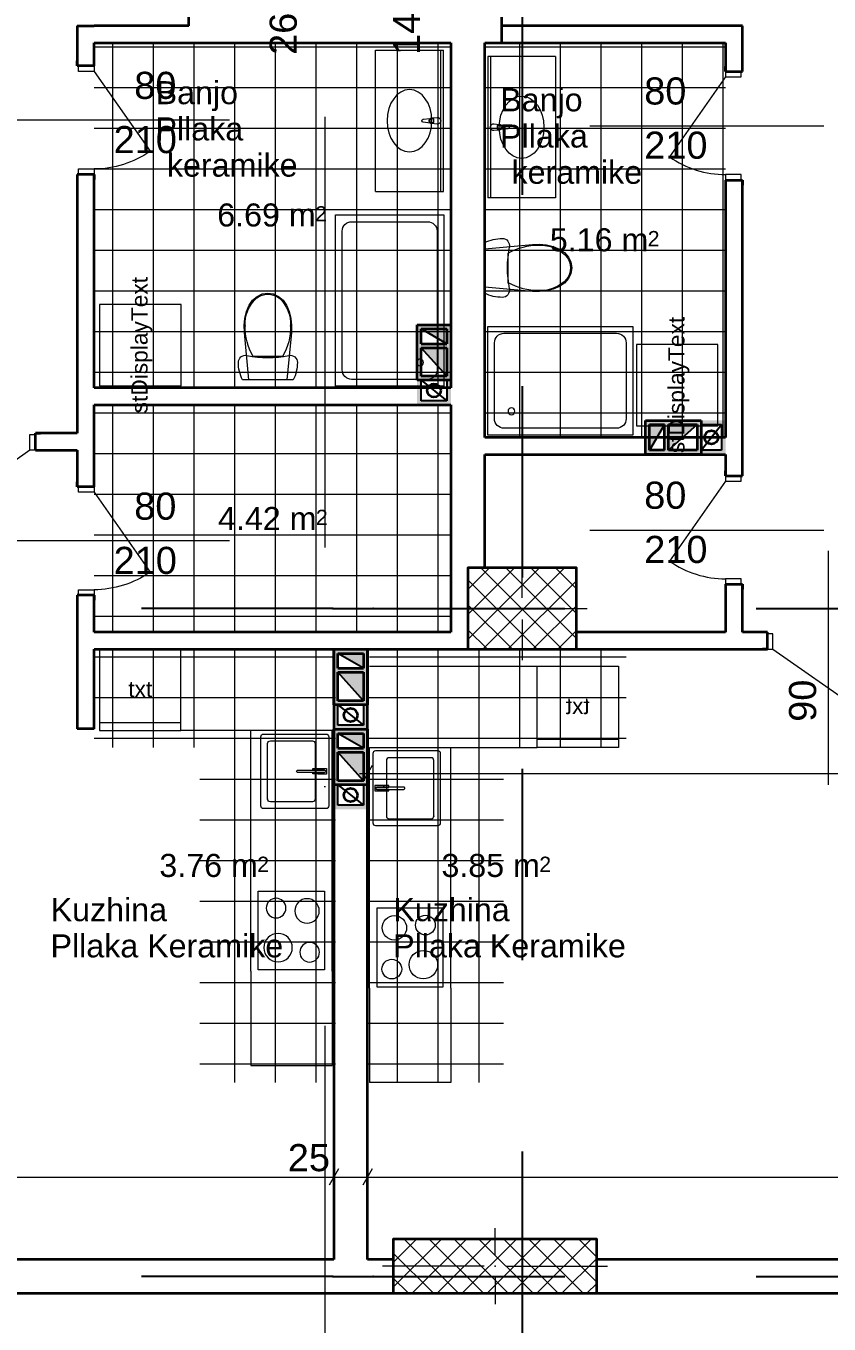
# Model space of a CAD drawing. Header units: feet. Extents: x 765 to 25620, y 224160 to 230516.
# Drawn here: x 3190 to 3782, y 225439 to 226396 of the extents above; entities that cross this region are included whole.
import ezdxf
from ezdxf.enums import TextEntityAlignment as Align

# ---------------------------------------------------------------- set-up
doc = ezdxf.new("R2010")
doc.units = ezdxf.units.FT
doc.header["$MEASUREMENT"] = 0
doc.linetypes.add('Dot & Dashed', pattern=[670.277762, 317.5, -176.388889, 0, -176.388874])
doc.linetypes.add('Small Dashed', pattern=[282.222222, 141.111111, -141.111111])
for name, color, linetype, lineweight, true_color in [('0_Pen_No__1#1_Pen_No__8', 7, 'Continuous', 35, 0xa80f02), ('0_Pen_No__8', 7, 'Continuous', 35, 0xa80f02), ('2D Drafting - General_Pen_No__8', 7, 'Continuous', 35, 0xa80f02), ('A-COLS_Pen_No__97#1_Pen_No__81', 7, 'Continuous', 20, 0x6a6a6a), ('Annotation - Text_Pen_No__8', 7, 'Continuous', 35, 0xa80f02), ('ARCHICAD Doors_Pen_No__23', 7, 'Continuous', 20, 0xff6600), ('ARCHICAD Doors_Pen_No__3', 7, 'Continuous', 18, 0xff6600), ('Interior - Furniture _Pen_No__81', 7, 'Continuous', 20, 0x6a6a6a), ('Marker - Section_Pen_No__85', 7, 'Continuous', 20, 0x80c2ff), ('Structural - Shear_Pen_No__58', 7, 'Continuous', 25, 0xdf0000)]:
    doc.layers.add(name, color=color, linetype=linetype, lineweight=lineweight, true_color=true_color)
for name, color, linetype, lineweight in [('0_Pen_No__101', 252, 'Continuous', 13), ('ARCHICAD Door Markers_Pen_No__1', 7, 'Continuous', 13), ('ARCHICAD Door Markers_Pen_No__7', 7, 'Continuous', 35), ('ARCHICAD Doors_Pen_No__27', 7, 'Continuous', 35), ('Structural - Bearing_Pen_No__20', 1, 'Continuous', 0), ('Structural - Bearing_Pen_No__21', 7, 'Continuous', 35), ('Structural - Bearing_Pen_No__27', 7, 'Continuous', 35)]:
    doc.layers.add(name, color=color, linetype=linetype, lineweight=lineweight)
for name, color, linetype in [('ARCHICAD Door Markers', 7, 'Continuous'), ('ARCHICAD Doors', 7, 'Continuous'), ('Dimensioning - General', 7, 'Continuous'), ('Structural - Bearing', 7, 'Continuous')]:
    doc.layers.add(name, color=color, linetype=linetype)
doc.styles.add('GENERATED_STYLE_1', font='arial.ttf')
pattern_1 = [(45, (1303.923, 207240.939), (-9.192388, 9.192388), []), (135, (1303.923, 207240.939), (9.192388, 9.192388), [])]

# ---------------------------------------------------------------- blocks, each defined once
blk = doc.blocks.new('Door 22_2')
at = {"layer": 'ARCHICAD Doors_Pen_No__23', "color": 30, "linetype": 'Continuous', "lineweight": 20, "true_color": 0xff6600}
for p, q in [((-410, 0), (-450, 0)), ((-450, 0), (-450, -115)), ((-410, -115), (-410, 0)), ((450, 0), (410, 0)), ((410, 0), (410, -115)), ((450, -115), (450, 0)), ((-450, -115), (-410, -115)), ((410, -115), (450, -115))]:
    blk.add_line(p, q, dxfattribs=at)
at = {"layer": 'ARCHICAD Doors_Pen_No__27', "color": 7, "linetype": 'Continuous', "lineweight": 35}
for p, q in [((-450, 0), (-487, 0)), ((-450, 0), (-487, 0)), ((-450, 0), (-450, -115)), ((-450, 0), (-450, -115)), ((450, 0), (450, -115)), ((450, 0), (450, -115)), ((450, 0), (487, 0)), ((450, 0), (487, 0)), ((-450, -125), (-487, -125)), ((-450, -125), (-487, -125)), ((-450, -115), (-450, -125)), ((-450, -115), (-450, -125)), ((450, -115), (450, -125)), ((450, -115), (450, -125)), ((450, -125), (487, -125)), ((450, -125), (487, -125))]:
    blk.add_line(p, q, dxfattribs=at)
at = {"layer": 'ARCHICAD Doors_Pen_No__3', "color": 30, "linetype": 'Continuous', "lineweight": 18, "true_color": 0xff6600}
blk.add_line((410, 0), (-261.7, 470.3), dxfattribs=at)
blk.add_arc((410, 0), 820, 145, 180, dxfattribs=at)
blk = doc.blocks.new('D Marker 22_3')
at = {"layer": 'ARCHICAD Door Markers_Pen_No__1', "color": 7, "linetype": 'Continuous', "lineweight": 13}
blk.add_line((0, -1125), (0, 600), dxfattribs=at)
at = {"layer": 'ARCHICAD Door Markers_Pen_No__7', "color": 7, "lineweight": 35, "style": 'GENERATED_STYLE_1'}
for tag, p in [('AC_MarkerText_3', (-368.6, -204.4)), ('AC_MarkerText_2', (31.4, -356.2))]:
    blk.add_attdef(tag, text='', height=200, rotation=270, dxfattribs=at).set_placement(p, align=Align.BOTTOM_LEFT)
blk = doc.blocks.new('Door 22')
at = {"layer": 'ARCHICAD Doors_Pen_No__23', "color": 30, "linetype": 'Continuous', "lineweight": 20, "true_color": 0xff6600}
for p, q in [((-360, 0), (-400, 0)), ((-400, 0), (-400, -115)), ((-360, -115), (-360, 0)), ((400, 0), (360, 0)), ((360, 0), (360, -115)), ((400, -115), (400, 0)), ((-400, -115), (-360, -115)), ((360, -115), (400, -115))]:
    blk.add_line(p, q, dxfattribs=at)
at = {"layer": 'ARCHICAD Doors_Pen_No__27', "color": 7, "linetype": 'Continuous', "lineweight": 35}
for p, q in [((-400, 0), (-437, 0)), ((-400, 0), (-437, 0)), ((-400, 0), (-400, -115)), ((-400, 0), (-400, -115)), ((400, 0), (400, -115)), ((400, 0), (400, -115)), ((400, 0), (437, 0)), ((400, 0), (437, 0)), ((-400, -125), (-437, -125)), ((-400, -125), (-437, -125)), ((-400, -115), (-400, -125)), ((-400, -115), (-400, -125)), ((400, -115), (400, -125)), ((400, -115), (400, -125)), ((400, -125), (437, -125)), ((400, -125), (437, -125))]:
    blk.add_line(p, q, dxfattribs=at)
at = {"layer": 'ARCHICAD Doors_Pen_No__3', "color": 30, "linetype": 'Continuous', "lineweight": 18, "true_color": 0xff6600}
blk.add_line((360, 0), (-229.8, 413), dxfattribs=at)
blk.add_arc((360, 0), 720, 145, 180, dxfattribs=at)
blk = doc.blocks.new('D Marker 22_2')
at = {"layer": 'ARCHICAD Door Markers_Pen_No__1', "color": 7, "linetype": 'Continuous', "lineweight": 13}
blk.add_line((0, 1000), (0, -725), dxfattribs=at)
at = {"layer": 'ARCHICAD Door Markers_Pen_No__7', "color": 7, "lineweight": 35, "style": 'GENERATED_STYLE_1'}
for tag, p in [('AC_MarkerText_3', (-368.6, 665.3)), ('AC_MarkerText_2', (31.4, 665.3))]:
    blk.add_attdef(tag, text='', height=200, rotation=270, dxfattribs=at).set_placement(p, align=Align.BOTTOM_LEFT)

msp = doc.modelspace()

# ---------------------------------------------------------------- hatches: boundary and pattern name
at = {"layer": 'A-COLS_Pen_No__97#1_Pen_No__81', "linetype": 'Continuous', "lineweight": 20, "true_color": 0x6a6a6a}
h = msp.add_hatch(color=251, dxfattribs=at)
h.paths.add_polyline_path([(3478.24, 226175.98), (3478.24, 226134.98), (3503.24, 226134.98), (3503.24, 226175.98)])
h.paths.add_polyline_path([(3481.24, 226161.98), (3481.24, 226172.98), (3500.24, 226172.98), (3500.24, 226161.98)], flags=0)
h.paths.add_polyline_path([(3481.24, 226158.98), (3500.24, 226158.98), (3500.24, 226137.98), (3481.24, 226137.98)], flags=0)
for points in [[(3500.24, 226161.98), (3500.24, 226172.98), (3481.24, 226172.98)], [(3481.24, 226158.98), (3500.24, 226158.98), (3500.24, 226137.98)], [(3660.74, 226102.38), (3649.74, 226102.38), (3649.74, 226083.38)], [(3663.74, 226083.38), (3663.74, 226102.38), (3684.74, 226102.38)], [(3438.79, 225922.62), (3438.79, 225933.62), (3419.79, 225933.62)], [(3419.79, 225919.62), (3438.79, 225919.62), (3438.79, 225898.62)], [(3438.79, 225863.62), (3438.79, 225874.62), (3419.79, 225874.62)], [(3419.79, 225860.62), (3438.79, 225860.62), (3438.79, 225839.62)]]:
    msp.add_hatch(color=251, dxfattribs=at).paths.add_polyline_path(points)
h = msp.add_hatch(color=251, dxfattribs=at)
h.paths.add_polyline_path([(3478.24, 226137.98), (3503.24, 226137.98), (3503.24, 226116.98), (3478.24, 226116.98)])
h.paths.add_polyline_path([(3481.24, 226134.98), (3481.24, 226119.98), (3500.24, 226119.98), (3500.24, 226134.98)], flags=0)
h = msp.add_hatch(color=251, dxfattribs=at)
h.paths.add_polyline_path([(3646.74, 226080.38), (3687.74, 226080.38), (3687.74, 226105.38), (3646.74, 226105.38)])
h.paths.add_polyline_path([(3660.74, 226083.38), (3649.74, 226083.38), (3649.74, 226102.38), (3660.74, 226102.38)], flags=0)
h.paths.add_polyline_path([(3663.74, 226083.38), (3663.74, 226102.38), (3684.74, 226102.38), (3684.74, 226083.38)], flags=0)
h = msp.add_hatch(color=251, dxfattribs=at)
h.paths.add_polyline_path([(3684.74, 226080.38), (3684.74, 226105.38), (3705.74, 226105.38), (3705.74, 226080.38)])
h.paths.add_polyline_path([(3687.74, 226083.38), (3702.74, 226083.38), (3702.74, 226102.38), (3687.74, 226102.38)], flags=0)
h = msp.add_hatch(color=251, dxfattribs=at)
h.paths.add_polyline_path([(3416.79, 225936.62), (3416.79, 225895.62), (3441.79, 225895.62), (3441.79, 225936.62)])
h.paths.add_polyline_path([(3419.79, 225922.62), (3419.79, 225933.62), (3438.79, 225933.62), (3438.79, 225922.62)], flags=0)
h.paths.add_polyline_path([(3419.79, 225919.62), (3438.79, 225919.62), (3438.79, 225898.62), (3419.79, 225898.62)], flags=0)
h = msp.add_hatch(color=251, dxfattribs=at)
h.paths.add_polyline_path([(3416.79, 225898.62), (3441.79, 225898.62), (3441.79, 225877.62), (3416.79, 225877.62)])
h.paths.add_polyline_path([(3419.79, 225895.62), (3419.79, 225880.62), (3438.79, 225880.62), (3438.79, 225895.62)], flags=0)
h = msp.add_hatch(color=251, dxfattribs=at)
h.paths.add_polyline_path([(3416.79, 225877.62), (3416.79, 225836.62), (3441.79, 225836.62), (3441.79, 225877.62)])
h.paths.add_polyline_path([(3419.79, 225863.62), (3419.79, 225874.62), (3438.79, 225874.62), (3438.79, 225863.62)], flags=0)
h.paths.add_polyline_path([(3419.79, 225860.62), (3438.79, 225860.62), (3438.79, 225839.62), (3419.79, 225839.62)], flags=0)
h = msp.add_hatch(color=251, dxfattribs=at)
h.paths.add_polyline_path([(3416.79, 225839.62), (3441.79, 225839.62), (3441.79, 225818.62), (3416.79, 225818.62)])
h.paths.add_polyline_path([(3419.79, 225836.62), (3419.79, 225821.62), (3438.79, 225821.62), (3438.79, 225836.62)], flags=0)
at = {"layer": 'Structural - Bearing', "linetype": 'Continuous', "lineweight": 0, "true_color": 0x000000}
h = msp.add_hatch(dxfattribs=at)
h.set_pattern_fill('CONCRETE_BLOCK', color=18, scale=0.1, style=0, pattern_type=2)
h.set_pattern_definition(pattern_1)
h.paths.add_polyline_path([(3595.74, 225936.62), (3595.74, 225996.62), (3515.74, 225996.62), (3515.74, 225936.62)])
h = msp.add_hatch(dxfattribs=at)
h.set_pattern_fill('CONCRETE_BLOCK', color=18, scale=0.1, style=0, pattern_type=2)
h.set_pattern_definition(pattern_1)
h.paths.add_polyline_path([(3610.74, 225461.63), (3610.74, 225501.63), (3460.74, 225501.63), (3460.74, 225461.63)])

# ---------------------------------------------------------------- linework, layer by layer
at = {"color": 0}
for p, q in [((3481.24, 226172.98), (3481.24, 226161.98)), ((3500.24, 226161.98), (3481.24, 226172.98)), ((3481.24, 226161.98), (3500.24, 226161.98)), ((3481.24, 226158.98), (3481.24, 226137.98)), ((3500.24, 226137.98), (3481.24, 226158.98)), ((3481.24, 226137.98), (3500.24, 226137.98)), ((3481.24, 226134.98), (3500.24, 226119.98)), ((3481.24, 226119.98), (3481.24, 226134.98)), ((3481.24, 226134.98), (3500.24, 226134.98)), ((3481.24, 226119.98), (3481.24, 226134.98)), ((3500.24, 226134.98), (3500.24, 226119.98)), ((3500.24, 226119.98), (3481.24, 226119.98)), ((3500.24, 226119.98), (3481.24, 226119.98)), ((3660.74, 226102.38), (3649.74, 226083.38)), ((3660.74, 226083.38), (3660.74, 226102.38)), ((3684.74, 226102.38), (3663.74, 226083.38)), ((3684.74, 226083.38), (3684.74, 226102.38)), ((3687.74, 226083.38), (3702.74, 226102.38)), ((3687.74, 226083.38), (3687.74, 226102.38)), ((3687.74, 226102.38), (3702.74, 226102.38)), ((3702.74, 226102.38), (3702.74, 226083.38)), ((3702.74, 226102.38), (3702.74, 226083.38)), ((3649.74, 226083.38), (3660.74, 226083.38)), ((3663.74, 226083.38), (3684.74, 226083.38)), ((3702.74, 226083.38), (3687.74, 226083.38)), ((3702.74, 226083.38), (3687.74, 226083.38)), ((3419.79, 225933.62), (3419.79, 225922.62)), ((3438.79, 225922.62), (3419.79, 225933.62)), ((3419.79, 225922.62), (3438.79, 225922.62)), ((3419.79, 225919.62), (3419.79, 225898.62)), ((3438.79, 225898.62), (3419.79, 225919.62)), ((3419.79, 225898.62), (3438.79, 225898.62)), ((3419.79, 225895.62), (3438.79, 225880.62)), ((3419.79, 225880.62), (3419.79, 225895.62)), ((3419.79, 225895.62), (3438.79, 225895.62)), ((3419.79, 225880.62), (3419.79, 225895.62)), ((3438.79, 225895.62), (3438.79, 225880.62)), ((3438.79, 225880.62), (3419.79, 225880.62)), ((3438.79, 225880.62), (3419.79, 225880.62)), ((3419.79, 225874.62), (3419.79, 225863.62)), ((3438.79, 225863.62), (3419.79, 225874.62)), ((3419.79, 225863.62), (3438.79, 225863.62)), ((3419.79, 225860.62), (3419.79, 225839.62)), ((3438.79, 225839.62), (3419.79, 225860.62)), ((3419.79, 225839.62), (3438.79, 225839.62)), ((3419.79, 225836.62), (3438.79, 225821.62)), ((3419.79, 225821.62), (3419.79, 225836.62)), ((3419.79, 225836.62), (3438.79, 225836.62)), ((3419.79, 225821.62), (3419.79, 225836.62)), ((3438.79, 225836.62), (3438.79, 225821.62)), ((3438.79, 225821.62), (3419.79, 225821.62)), ((3438.79, 225821.62), (3419.79, 225821.62))]:
    msp.add_line(p, q, dxfattribs=at)
at = {"layer": '0_Pen_No__1#1_Pen_No__8', "color": 14, "linetype": 'Continuous', "lineweight": 35, "true_color": 0xa80f02}
for p, q in [((3478.24, 226134.98), (3478.24, 226175.98)), ((3478.24, 226175.98), (3503.24, 226175.98)), ((3503.24, 226175.98), (3503.24, 226134.98)), ((3481.24, 226172.98), (3500.24, 226172.98)), ((3481.24, 226161.98), (3481.24, 226172.98)), ((3500.24, 226172.98), (3500.24, 226161.98)), ((3481.24, 226161.98), (3500.24, 226161.98)), ((3481.24, 226158.98), (3500.24, 226158.98)), ((3481.24, 226137.98), (3481.24, 226158.98)), ((3500.24, 226158.98), (3500.24, 226137.98)), ((3503.24, 226134.98), (3478.24, 226134.98)), ((3500.24, 226137.98), (3481.24, 226137.98)), ((3646.74, 226105.38), (3687.74, 226105.38)), ((3646.74, 226080.38), (3646.74, 226105.38)), ((3649.74, 226083.38), (3649.74, 226102.38)), ((3649.74, 226102.38), (3660.74, 226102.38)), ((3660.74, 226083.38), (3660.74, 226102.38)), ((3663.74, 226083.38), (3663.74, 226102.38)), ((3663.74, 226102.38), (3684.74, 226102.38)), ((3684.74, 226102.38), (3684.74, 226083.38)), ((3687.74, 226105.38), (3687.74, 226080.38)), ((3687.74, 226080.38), (3646.74, 226080.38)), ((3660.74, 226083.38), (3649.74, 226083.38)), ((3684.74, 226083.38), (3663.74, 226083.38)), ((3416.79, 225895.62), (3416.79, 225936.62)), ((3416.79, 225936.62), (3441.79, 225936.62)), ((3441.79, 225936.62), (3441.79, 225895.62)), ((3419.79, 225933.62), (3438.79, 225933.62)), ((3419.79, 225922.62), (3419.79, 225933.62)), ((3438.79, 225933.62), (3438.79, 225922.62)), ((3419.79, 225922.62), (3438.79, 225922.62)), ((3419.79, 225919.62), (3438.79, 225919.62)), ((3419.79, 225898.62), (3419.79, 225919.62)), ((3438.79, 225919.62), (3438.79, 225898.62)), ((3441.79, 225895.62), (3416.79, 225895.62)), ((3438.79, 225898.62), (3419.79, 225898.62)), ((3416.79, 225836.62), (3416.79, 225877.62)), ((3416.79, 225877.62), (3441.79, 225877.62)), ((3441.79, 225877.62), (3441.79, 225836.62)), ((3419.79, 225874.62), (3438.79, 225874.62)), ((3419.79, 225863.62), (3419.79, 225874.62)), ((3438.79, 225874.62), (3438.79, 225863.62)), ((3419.79, 225863.62), (3438.79, 225863.62)), ((3419.79, 225860.62), (3438.79, 225860.62)), ((3419.79, 225839.62), (3419.79, 225860.62)), ((3438.79, 225860.62), (3438.79, 225839.62)), ((3438.79, 225839.62), (3419.79, 225839.62)), ((3441.79, 225836.62), (3416.79, 225836.62))]:
    msp.add_line(p, q, dxfattribs=at)
at = {"layer": '0_Pen_No__101', "color": 252, "linetype": 'Continuous', "lineweight": 13}
for p, q in [((3253.92, 226129.48), (3253.92, 226383.82)), ((3283.92, 226129.48), (3283.92, 226383.82)), ((3313.92, 226129.48), (3313.92, 226383.82)), ((3343.92, 226129.48), (3343.92, 226383.82)), ((3373.92, 226129.48), (3373.92, 226383.82)), ((3403.92, 226129.48), (3403.92, 226383.82)), ((3433.92, 226129.48), (3433.92, 226383.82)), ((3463.92, 226129.48), (3463.92, 226383.82)), ((3493.92, 226129.48), (3493.92, 226383.82)), ((3553.92, 226092.88), (3553.92, 226383.82)), ((3583.92, 226092.88), (3583.92, 226383.82)), ((3613.92, 226092.88), (3613.92, 226383.82)), ((3643.92, 226092.88), (3643.92, 226383.82)), ((3673.92, 226092.88), (3673.92, 226383.82)), ((3703.92, 226092.88), (3703.92, 226383.82)), ((3240.09, 226380.94), (3503.24, 226380.94)), ((3528.24, 226380.94), (3705.74, 226380.94)), ((3240.09, 226350.94), (3503.24, 226350.94)), ((3528.24, 226350.94), (3705.74, 226350.94)), ((3240.09, 226320.94), (3503.24, 226320.94)), ((3528.24, 226320.94), (3705.74, 226320.94)), ((3240.09, 226290.94), (3503.24, 226290.94)), ((3528.24, 226290.94), (3705.74, 226290.94)), ((3240.09, 226260.94), (3503.24, 226260.94)), ((3528.24, 226260.94), (3705.74, 226260.94)), ((3240.09, 226230.94), (3503.24, 226230.94)), ((3528.24, 226230.94), (3705.74, 226230.94)), ((3240.09, 226200.94), (3503.24, 226200.94)), ((3528.24, 226200.94), (3705.74, 226200.94)), ((3240.09, 226170.94), (3503.24, 226170.94)), ((3528.24, 226170.94), (3705.74, 226170.94)), ((3240.09, 226140.94), (3503.24, 226140.94)), ((3528.24, 226140.94), (3705.74, 226140.94)), ((3253.92, 225949.12), (3253.92, 226116.98)), ((3283.92, 225949.12), (3283.92, 226116.98)), ((3313.92, 225949.12), (3313.92, 226116.98)), ((3343.92, 225949.12), (3343.92, 226116.98)), ((3373.92, 225949.12), (3373.92, 226116.98)), ((3403.92, 225949.12), (3403.92, 226116.98)), ((3433.92, 225949.12), (3433.92, 226116.98)), ((3463.92, 225949.12), (3463.92, 226116.98)), ((3493.92, 225949.12), (3493.92, 226116.98)), ((3240.09, 226110.94), (3503.24, 226110.94)), ((3528.24, 226110.94), (3705.74, 226110.94)), ((3240.09, 226080.94), (3503.24, 226080.94)), ((3240.09, 226050.94), (3503.24, 226050.94)), ((3240.09, 226020.94), (3503.24, 226020.94)), ((3240.09, 225990.94), (3503.24, 225990.94)), ((3240.09, 225960.94), (3503.24, 225960.94)), ((3253.92, 225864.13), (3253.92, 225936.62)), ((3283.92, 225864.13), (3283.92, 225936.62)), ((3313.92, 225864.13), (3313.92, 225936.62)), ((3343.92, 225617.15), (3343.92, 225936.62)), ((3373.92, 225617.15), (3373.92, 225936.62)), ((3403.92, 225617.15), (3403.92, 225936.62)), ((3463.92, 225617.15), (3463.92, 225936.62)), ((3493.92, 225617.15), (3493.92, 225936.62)), ((3523.92, 225617.15), (3523.92, 225936.62)), ((3553.92, 225864.13), (3553.92, 225936.62)), ((3583.92, 225864.13), (3583.92, 225936.62)), ((3613.92, 225864.13), (3613.92, 225936.62)), ((3240.09, 225930.94), (3416.79, 225930.94)), ((3443.12, 225930.94), (3632.36, 225930.94)), ((3240.09, 225900.94), (3418.12, 225900.94)), ((3441.79, 225900.94), (3632.36, 225900.94)), ((3240.09, 225870.94), (3418.12, 225870.94)), ((3441.79, 225870.94), (3632.36, 225870.94)), ((3317.98, 225840.94), (3418.12, 225840.94)), ((3441.79, 225840.94), (3541.93, 225840.94)), ((3317.98, 225810.94), (3418.12, 225810.94)), ((3441.79, 225810.94), (3541.93, 225810.94)), ((3317.98, 225780.94), (3418.12, 225780.94)), ((3441.79, 225780.94), (3541.93, 225780.94)), ((3317.98, 225750.94), (3418.12, 225750.94)), ((3441.79, 225750.94), (3541.93, 225750.94)), ((3317.98, 225720.94), (3418.12, 225720.94)), ((3441.79, 225720.94), (3541.93, 225720.94)), ((3317.98, 225690.94), (3418.12, 225690.94)), ((3441.79, 225690.94), (3541.93, 225690.94)), ((3317.98, 225660.94), (3418.12, 225660.94)), ((3441.79, 225660.94), (3541.93, 225660.94)), ((3317.98, 225630.94), (3418.12, 225630.94)), ((3441.79, 225630.94), (3541.93, 225630.94))]:
    msp.add_line(p, q, dxfattribs=at)
at = {"layer": '2D Drafting - General_Pen_No__8', "color": 14, "linetype": 'Continuous', "lineweight": 35, "true_color": 0xa80f02}
for centre in [(3490.74, 226127.48), (3695.24, 226092.88), (3429.29, 225888.12), (3429.29, 225829.12)]:
    msp.add_circle(centre, 5, dxfattribs=at)
at = {"layer": 'Dimensioning - General', "color": 7, "linetype": 'Continuous', "lineweight": 13}
for p, q in [((3445.26, 225850.88), (3438.33, 225838.88)), ((3441.79, 225835.88), (3441.79, 225853.88)), ((3435.92, 225844.88), (3441.79, 225844.88)), ((3441.79, 225844.88), (4190.86, 225844.88)), ((3420.26, 225553.4), (3413.33, 225541.4)), ((3420.26, 225553.4), (3413.33, 225541.4)), ((3416.79, 225538.4), (3416.79, 225556.4)), ((3416.79, 225538.4), (3416.79, 225556.4)), ((3445.26, 225553.4), (3438.33, 225541.4)), ((3445.26, 225553.4), (3438.33, 225541.4)), ((3441.79, 225538.4), (3441.79, 225556.4)), ((3441.79, 225538.4), (3441.79, 225556.4)), ((2489.71, 225547.4), (3416.79, 225547.4)), ((3416.79, 225547.4), (3441.79, 225547.4)), ((3441.79, 225547.4), (4190.86, 225547.4))]:
    msp.add_line(p, q, dxfattribs=at)
at = {"layer": 'Interior - Furniture _Pen_No__81', "color": 251, "linetype": 'Continuous', "lineweight": 20, "true_color": 0x6a6a6a}
for p, q in [((3447.68, 226274.27), (3447.68, 226378.58)), ((3447.68, 226378.58), (3497.68, 226378.58)), ((3495.68, 226274.27), (3495.68, 226378.58)), ((3497.68, 226274.27), (3497.68, 226378.58)), ((3530.33, 226373.84), (3530.33, 226269.53)), ((3580.33, 226373.84), (3530.33, 226373.84)), ((3532.33, 226373.84), (3532.33, 226269.53)), ((3580.33, 226373.84), (3580.33, 226269.53)), ((3482.74, 226327.54), (3488.03, 226328.2)), ((3488.98, 226328.53), (3493.18, 226328.93)), ((3490.69, 226327.79), (3489.2, 226327.79)), ((3490.69, 226325.07), (3490.69, 226327.79)), ((3488.03, 226324.65), (3482.74, 226325.32)), ((3493.18, 226323.93), (3488.98, 226324.33)), ((3489.2, 226325.07), (3490.69, 226325.07)), ((3534.83, 226324.18), (3539.02, 226323.78)), ((3539.02, 226319.58), (3534.83, 226319.18)), ((3538.81, 226323.04), (3537.32, 226323.04)), ((3537.32, 226323.04), (3537.32, 226320.32)), ((3537.32, 226320.32), (3538.81, 226320.32)), ((3539.98, 226323.46), (3545.27, 226322.79)), ((3545.27, 226320.57), (3539.98, 226319.91)), ((3447.68, 226274.27), (3497.68, 226274.27)), ((3580.33, 226269.53), (3530.33, 226269.53)), ((3418.03, 226130.69), (3418.03, 226257)), ((3418.03, 226257), (3498.03, 226257)), ((3430.03, 226252), (3486.03, 226252)), ((3498.03, 226257), (3498.03, 226130.69)), ((3423.03, 226142.69), (3423.03, 226245)), ((3493.03, 226245), (3493.03, 226142.69)), ((3528.24, 226236.58), (3529.75, 226237.29)), ((3528.24, 226199.23), (3528.24, 226236.58)), ((3528.24, 226232), (3563.28, 226235.24)), ((3528.24, 226203.8), (3528.24, 226232)), ((3529.75, 226237.29), (3531.29, 226237.91)), ((3531.29, 226237.91), (3532.87, 226238.44)), ((3532.87, 226238.44), (3534.48, 226238.87)), ((3534.48, 226238.87), (3536.11, 226239.21)), ((3536.11, 226239.21), (3537.76, 226239.46)), ((3537.76, 226239.46), (3539.42, 226239.6)), ((3539.42, 226239.6), (3541.09, 226239.65)), ((3541.09, 226239.65), (3542.24, 226239.52)), ((3542.24, 226239.52), (3543.34, 226239.15)), ((3543.34, 226239.15), (3544.32, 226238.53)), ((3544.32, 226238.53), (3545.15, 226237.72)), ((3545.15, 226237.72), (3545.78, 226236.75)), ((3546.23, 226233.35), (3545.55, 226229.52)), ((3545.78, 226236.75), (3546.18, 226235.66)), ((3546.18, 226235.66), (3546.34, 226234.51)), ((3546.34, 226234.51), (3546.23, 226233.35)), ((3563.28, 226235.24), (3568.45, 226235.39)), ((3568.45, 226235.39), (3573.58, 226234.84)), ((3573.58, 226234.84), (3578.55, 226233.6)), ((3578.55, 226233.6), (3583.25, 226231.7)), ((3583.25, 226231.7), (3586.97, 226229.14)), ((3544.78, 226221.79), (3544.68, 226217.9)), ((3545.07, 226225.67), (3544.78, 226221.79)), ((3545.55, 226229.52), (3545.07, 226225.67)), ((3545.54, 226217.9), (3545.54, 226228.8)), ((3586.97, 226229.14), (3589.82, 226225.84)), ((3589.82, 226225.84), (3591.62, 226222.01)), ((3591.62, 226222.01), (3592.24, 226217.9)), ((3544.68, 226217.9), (3544.78, 226214.02)), ((3544.78, 226214.02), (3545.07, 226210.14)), ((3545.54, 226207.01), (3545.54, 226217.9)), ((3591.62, 226213.8), (3589.82, 226209.97)), ((3591.37, 226217.9), (3591.37, 226217.9)), ((3592.24, 226217.9), (3591.62, 226213.8)), ((3563.28, 226200.57), (3528.24, 226203.8)), ((3545.07, 226210.14), (3545.55, 226206.28)), ((3545.55, 226206.28), (3546.23, 226202.45)), ((3546.23, 226202.45), (3546.34, 226201.3)), ((3578.55, 226202.2), (3573.58, 226200.96)), ((3583.25, 226204.1), (3578.55, 226202.2)), ((3586.97, 226206.66), (3583.25, 226204.1)), ((3589.82, 226209.97), (3586.97, 226206.66)), ((3588.69, 226209.79), (3588.69, 226209.79)), ((3354.45, 226190.36), (3357.01, 226194.08)), ((3357.01, 226194.08), (3360.31, 226196.93)), ((3360.31, 226196.93), (3364.15, 226198.72)), ((3364.15, 226198.72), (3368.25, 226199.35)), ((3368.25, 226199.35), (3372.35, 226198.72)), ((3368.25, 226198.48), (3368.25, 226198.48)), ((3372.35, 226198.72), (3376.19, 226196.93)), ((3376.19, 226196.93), (3379.49, 226194.08)), ((3376.36, 226195.8), (3376.36, 226195.8)), ((3379.49, 226194.08), (3382.05, 226190.36)), ((3529.75, 226198.51), (3528.24, 226199.23)), ((3531.29, 226197.89), (3529.75, 226198.51)), ((3532.87, 226197.37), (3531.29, 226197.89)), ((3534.48, 226196.93), (3532.87, 226197.37)), ((3536.11, 226196.59), (3534.48, 226196.93)), ((3537.76, 226196.35), (3536.11, 226196.59)), ((3539.42, 226196.2), (3537.76, 226196.35)), ((3541.09, 226196.15), (3539.42, 226196.2)), ((3542.24, 226196.28), (3541.09, 226196.15)), ((3543.34, 226196.66), (3542.24, 226196.28)), ((3544.32, 226197.27), (3543.34, 226196.66)), ((3545.15, 226198.08), (3544.32, 226197.27)), ((3545.78, 226199.06), (3545.15, 226198.08)), ((3546.18, 226200.14), (3545.78, 226199.06)), ((3546.34, 226201.3), (3546.18, 226200.14)), ((3568.45, 226200.41), (3563.28, 226200.57)), ((3573.58, 226200.96), (3568.45, 226200.41)), ((3304.22, 226190.91), (3244.22, 226190.91)), ((3244.22, 226190.91), (3244.22, 226130.91)), ((3304.22, 226130.91), (3304.22, 226190.91)), ((3351.31, 226180.69), (3352.55, 226185.66)), ((3352.55, 226185.66), (3354.45, 226190.36)), ((3382.05, 226190.36), (3383.95, 226185.66)), ((3383.95, 226185.66), (3385.19, 226180.69)), ((3350.76, 226175.55), (3351.31, 226180.69)), ((3350.92, 226170.38), (3350.76, 226175.55)), ((3385.19, 226180.69), (3385.74, 226175.55)), ((3385.74, 226175.55), (3385.58, 226170.38)), ((3530.33, 226094.65), (3530.33, 226174.65)), ((3530.33, 226174.65), (3637.41, 226174.65)), ((3637.41, 226174.65), (3637.41, 226094.65)), ((3354.15, 226135.35), (3350.92, 226170.38)), ((3385.58, 226170.38), (3382.35, 226135.35)), ((3542.33, 226169.65), (3625.41, 226169.65)), ((3535.33, 226106.65), (3535.33, 226162.65)), ((3632.41, 226162.65), (3632.41, 226106.65)), ((3700.1, 226161.52), (3640.1, 226161.52)), ((3640.1, 226161.52), (3640.1, 226101.52)), ((3700.1, 226101.52), (3700.1, 226161.52)), ((3346.5, 226148.19), (3346.63, 226149.35)), ((3346.55, 226146.53), (3346.5, 226148.19)), ((3346.7, 226144.87), (3346.55, 226146.53)), ((3346.63, 226149.35), (3347.01, 226150.44)), ((3346.94, 226143.22), (3346.7, 226144.87)), ((3347.01, 226150.44), (3347.62, 226151.43)), ((3347.62, 226151.43), (3348.43, 226152.26)), ((3348.43, 226152.26), (3349.4, 226152.89)), ((3349.4, 226152.89), (3350.49, 226153.29)), ((3350.49, 226153.29), (3351.64, 226153.45)), ((3351.64, 226153.45), (3352.8, 226153.34)), ((3352.8, 226153.34), (3356.63, 226152.66)), ((3356.63, 226152.66), (3360.49, 226152.18)), ((3368.25, 226152.65), (3357.36, 226152.65)), ((3360.49, 226152.18), (3364.36, 226151.89)), ((3364.36, 226151.89), (3368.25, 226151.79)), ((3379.14, 226152.65), (3368.25, 226152.65)), ((3368.25, 226151.79), (3372.14, 226151.89)), ((3372.14, 226151.89), (3376.01, 226152.18)), ((3376.01, 226152.18), (3379.87, 226152.66)), ((3379.87, 226152.66), (3383.7, 226153.34)), ((3383.7, 226153.34), (3384.86, 226153.45)), ((3384.86, 226153.45), (3386.01, 226153.29)), ((3386.01, 226153.29), (3387.1, 226152.89)), ((3387.1, 226152.89), (3388.07, 226152.26)), ((3388.07, 226152.26), (3388.88, 226151.43)), ((3388.88, 226151.43), (3389.49, 226150.44)), ((3389.49, 226150.44), (3389.87, 226149.35)), ((3389.8, 226144.87), (3389.56, 226143.22)), ((3389.95, 226146.53), (3389.8, 226144.87)), ((3389.87, 226149.35), (3390, 226148.19)), ((3390, 226148.19), (3389.95, 226146.53)), ((3347.28, 226141.59), (3346.94, 226143.22)), ((3347.71, 226139.98), (3347.28, 226141.59)), ((3348.24, 226138.4), (3347.71, 226139.98)), ((3348.86, 226136.85), (3348.24, 226138.4)), ((3349.57, 226135.35), (3348.86, 226136.85)), ((3386.93, 226135.35), (3349.57, 226135.35)), ((3382.35, 226135.35), (3354.15, 226135.35)), ((3387.64, 226136.85), (3386.93, 226135.35)), ((3388.26, 226138.4), (3387.64, 226136.85)), ((3388.79, 226139.98), (3388.26, 226138.4)), ((3389.22, 226141.59), (3388.79, 226139.98)), ((3389.56, 226143.22), (3389.22, 226141.59)), ((3486.03, 226135.69), (3430.03, 226135.69)), ((3244.22, 226130.91), (3304.22, 226130.91)), ((3498.03, 226130.69), (3418.03, 226130.69)), ((3625.41, 226099.65), (3542.33, 226099.65)), ((3640.1, 226101.52), (3700.1, 226101.52)), ((3637.41, 226094.65), (3530.33, 226094.65)), ((3304.16, 225936.62), (3244.16, 225936.62)), ((3244.16, 225936.62), (3244.16, 225876.62)), ((3415.59, 225936.62), (3304.16, 225936.62)), ((3304.16, 225876.62), (3304.16, 225936.62)), ((3443.12, 225924.13), (3566.72, 225924.13)), ((3566.72, 225864.13), (3566.72, 225924.13)), ((3566.72, 225924.13), (3626.72, 225924.13)), ((3626.72, 225924.13), (3626.72, 225864.13)), ((3244.16, 225882.62), (3304.16, 225882.62)), ((3244.16, 225876.62), (3304.16, 225876.62)), ((3415.59, 225876.62), (3304.16, 225876.62)), ((3355.59, 225816.62), (3355.59, 225876.62)), ((3415.59, 225816.62), (3415.59, 225876.62)), ((3363.09, 225821.12), (3363.09, 225872.12)), ((3365.09, 225874.12), (3411.09, 225874.12)), ((3368.09, 225826.12), (3368.09, 225867.12)), ((3370.09, 225869.12), (3401.09, 225869.12)), ((3403.09, 225867.12), (3403.09, 225826.12)), ((3413.09, 225872.12), (3413.09, 225821.12)), ((3626.72, 225870.13), (3566.72, 225870.13)), ((3443.12, 225864.13), (3566.72, 225864.13)), ((3443.12, 225804.13), (3443.12, 225864.13)), ((3445.62, 225859.63), (3445.62, 225808.63)), ((3493.62, 225861.63), (3447.62, 225861.63)), ((3495.62, 225808.63), (3495.62, 225859.63)), ((3503.12, 225804.13), (3503.12, 225864.13)), ((3626.72, 225864.13), (3566.72, 225864.13)), ((3401.39, 225848.59), (3404.89, 225848.59)), ((3401.39, 225847.52), (3401.39, 225848.59)), ((3404.89, 225848.59), (3404.89, 225847.52)), ((3404.99, 225847.52), (3404.99, 225848.62)), ((3404.99, 225848.62), (3411.49, 225848.62)), ((3411.49, 225848.62), (3411.49, 225844.62)), ((3455.62, 225854.63), (3455.62, 225813.63)), ((3488.62, 225856.63), (3457.62, 225856.63)), ((3490.62, 225813.63), (3490.62, 225854.63)), ((3390.3, 225847.52), (3410.09, 225847.52)), ((3410.09, 225845.72), (3390.3, 225845.72)), ((3404.89, 225847.52), (3401.39, 225847.52)), ((3401.39, 225844.65), (3401.39, 225845.72)), ((3401.39, 225845.72), (3404.89, 225845.72)), ((3404.89, 225844.65), (3401.39, 225844.65)), ((3404.89, 225845.72), (3404.89, 225844.65)), ((3410.09, 225847.52), (3404.99, 225847.52)), ((3404.99, 225844.62), (3404.99, 225845.72)), ((3404.99, 225845.72), (3410.09, 225845.72)), ((3411.49, 225844.62), (3404.99, 225844.62)), ((3453.72, 225836.13), (3447.22, 225836.13)), ((3447.22, 225836.13), (3447.22, 225832.13)), ((3447.22, 225832.13), (3453.72, 225832.13)), ((3468.41, 225835.03), (3448.62, 225835.03)), ((3448.62, 225835.03), (3453.72, 225835.03)), ((3448.62, 225833.23), (3468.41, 225833.23)), ((3453.72, 225833.23), (3448.62, 225833.23)), ((3453.72, 225835.03), (3453.72, 225836.13)), ((3453.72, 225832.13), (3453.72, 225833.23)), ((3457.32, 225836.1), (3453.82, 225836.1)), ((3453.82, 225836.1), (3453.82, 225835.03)), ((3453.82, 225835.03), (3457.32, 225835.03)), ((3457.32, 225833.23), (3453.82, 225833.23)), ((3453.82, 225833.23), (3453.82, 225832.16)), ((3453.82, 225832.16), (3457.32, 225832.16)), ((3457.32, 225835.03), (3457.32, 225836.1)), ((3457.32, 225832.16), (3457.32, 225833.23)), ((3411.09, 225819.12), (3365.09, 225819.12)), ((3401.09, 225824.12), (3370.09, 225824.12)), ((3355.59, 225759.16), (3355.59, 225816.62)), ((3415.59, 225759.16), (3415.59, 225816.62)), ((3457.62, 225811.63), (3488.62, 225811.63)), ((3443.12, 225746.67), (3443.12, 225804.13)), ((3447.62, 225806.63), (3493.62, 225806.63)), ((3503.12, 225746.67), (3503.12, 225804.13)), ((3355.59, 225699.16), (3355.59, 225759.16)), ((3361.09, 225700.16), (3361.09, 225758.16)), ((3361.09, 225758.16), (3410.09, 225758.16)), ((3410.09, 225758.16), (3410.09, 225700.16)), ((3415.59, 225699.16), (3415.59, 225759.16)), ((3443.12, 225686.67), (3443.12, 225746.67)), ((3497.62, 225745.67), (3448.62, 225745.67)), ((3448.62, 225745.67), (3448.62, 225687.67)), ((3497.62, 225687.67), (3497.62, 225745.67)), ((3503.12, 225686.67), (3503.12, 225746.67)), ((3355.61, 225699.16), (3355.61, 225629.65)), ((3410.09, 225700.16), (3361.09, 225700.16)), ((3415.61, 225699.16), (3415.61, 225629.65)), ((3443.1, 225686.67), (3443.1, 225617.15)), ((3448.62, 225687.67), (3497.62, 225687.67)), ((3503.1, 225686.67), (3503.1, 225617.15)), ((3355.61, 225629.65), (3415.61, 225629.65)), ((3503.1, 225617.15), (3443.1, 225617.15))]:
    msp.add_line(p, q, dxfattribs=at)
at = {"layer": 'Interior - Furniture _Pen_No__81', "color": 251, "linetype": 'Continuous', "lineweight": 20, "true_color": 0x6a6a6a, "extrusion": (0, 0, -1)}
msp.add_ellipse((3472.68, 226326.43), major_axis=(0, 23), ratio=0.717391, dxfattribs=at)
for centre, major_axis, ratio, start_param, end_param in [((3555.33, 226321.68), (0, 23), 0.717391, 3.141593, 9.424778), ((3482.88, 226326.43), (0.791, 0.791), 1, 2.480792, 5.373189), ((3489.17, 226326.43), (-1.49, 1.49), 1, 4.498953, 6.496621), ((3489.2, 226326.43), (-0.962, 0.962), 1, 3.926991, 7.068583), ((3489.17, 226326.43), (1.49, 1.49), 1, -1.35736, -0.875625), ((3493.18, 226326.43), (1.77, 1.77), 1, -0.785398, 2.356194), ((3489.17, 226326.43), (-1.49, 1.49), 1, 4.017217, 4.498953), ((3534.83, 226321.68), (1.77, 1.77), 1, 2.356194, 5.497787), ((3538.81, 226321.68), (-0.962, 0.962), 1, 0.785398, 3.926991), ((3538.83, 226321.68), (-1.49, 1.49), 1, 0.875625, 1.35736), ((3538.83, 226321.68), (1.49, 1.49), 1, 1.784232, 2.265968), ((3538.83, 226321.68), (-1.49, 1.49), 1, 1.35736, 3.355029), ((3545.13, 226321.68), (0.791, 0.791), 1, -0.6608, 2.231597), ((3430.03, 226245), (4.95, 4.95), 1, 3.926991, 5.497787), ((3486.03, 226245), (-4.95, 4.95), 1, 0.785398, 2.356194), ((3567.03, 226192.09), (42.55, 0), 0.999377, 4.182984, 4.736005), ((3569.47, 226208.96), (25.71, 0), 0.999377, 4.656658, 5.557246), ((3577.51, 226217.82), (-13.86, 0), 0.999377, 2.509088, 3.135732), ((3577.51, 226217.98), (13.86, 0), 0.999377, 0.005861, 0.632505), ((3567.03, 226243.71), (-42.55, 0), 0.999377, 4.688773, 5.241794), ((3569.47, 226226.85), (25.71, 0), 0.999377, 0.725939, 1.626528), ((3377.2, 226176.58), (0, 25.71), 0.999377, 4.656658, 5.557246), ((3368.33, 226184.62), (0, 13.86), 0.999377, -0.632505, -0.005861), ((3368.17, 226184.62), (0, 13.86), 0.999377, 0.005861, 0.632505), ((3359.3, 226176.58), (0, 25.71), 0.999377, 0.725939, 1.626528), ((3394.06, 226174.14), (0, 42.55), 0.999377, 4.182984, 4.736005), ((3342.44, 226174.14), (0, 42.55), 0.999377, 1.547181, 2.100201), ((3542.33, 226162.65), (-4.95, 4.95), 1, 5.497787, 7.068583), ((3625.41, 226162.65), (4.95, 4.95), 1, -0.785398, 0.785398), ((3480.53, 226148.19), (1.77, 1.77), 1, -0.785398, 5.497787), ((3430.03, 226142.69), (-4.95, 4.95), 1, 3.926991, 5.497787), ((3486.03, 226142.69), (4.95, 4.95), 1, 0.785398, 2.356194), ((3542.33, 226106.65), (4.95, 4.95), 1, 2.356194, 3.926991), ((3547.83, 226112.15), (1.77, 1.77), 1, 0.785398, 7.068583), ((3625.41, 226106.65), (-4.95, 4.95), 1, 2.356194, 3.926991), ((3365.09, 225872.12), (1.41, 1.41), 1, 3.926991, 5.497787), ((3370.09, 225867.12), (1.41, 1.41), 1, 3.926991, 5.497787), ((3401.09, 225867.12), (-1.41, 1.41), 1, 0.785398, 2.356194), ((3411.09, 225872.12), (-1.41, 1.41), 1, 0.785398, 2.356194), ((3390.3, 225846.62), (0.636, 0.636), 1, 2.358764, 5.500357), ((3410.09, 225846.62), (0.636, 0.636), 1, -0.785398, 2.356194), ((3410.09, 225846.62), (0.636, 0.636), 1, -0.785398, 2.356194), ((3365.09, 225821.12), (-1.41, 1.41), 1, 3.926991, 5.497787), ((3370.09, 225826.12), (-1.41, 1.41), 1, 3.926991, 5.497787), ((3401.09, 225826.12), (1.41, 1.41), 1, 0.785398, 2.356194), ((3411.09, 225821.12), (1.41, 1.41), 1, 0.785398, 2.356194), ((3374.32, 225745.69), (5.13, 5.13), 1, -0.785398, 5.497787), ((3397.15, 225743.66), (6.36, 6.36), 1, -0.785398, 5.497787), ((3375.79, 225716.52), (7.42, 7.42), 1, -0.785398, 5.497787), ((3399.06, 225713.21), (-5.13, 5.13), 1, 0.785398, 7.068583)]:
    msp.add_ellipse(centre, major_axis=major_axis, ratio=ratio, start_param=start_param, end_param=end_param, dxfattribs=at)
at = {"layer": 'Interior - Furniture _Pen_No__81', "color": 251, "linetype": 'Continuous', "lineweight": 20, "true_color": 0x6a6a6a}
for centre, major_axis, start_param, end_param in [((3447.62, 225859.63), (1.41, 1.41), 0.785398, 2.356194), ((3493.62, 225859.63), (-1.41, 1.41), 3.926991, 5.497787), ((3457.62, 225854.63), (1.41, 1.41), 0.785398, 2.356194), ((3488.62, 225854.63), (-1.41, 1.41), 3.926991, 5.497787), ((3448.62, 225834.13), (-0.636, 0.636), -0.785398, 2.356194), ((3448.62, 225834.13), (-0.636, 0.636), -0.785398, 2.356194), ((3468.41, 225834.13), (-0.636, 0.636), 2.358764, 5.500357), ((3457.62, 225813.63), (-1.41, 1.41), 0.785398, 2.356194), ((3488.62, 225813.63), (1.41, 1.41), 3.926991, 5.497787), ((3447.62, 225808.63), (-1.41, 1.41), 0.785398, 2.356194), ((3493.62, 225808.63), (1.41, 1.41), 3.926991, 5.497787), ((3461.56, 225731.17), (-6.36, 6.36), -0.785398, 5.497787), ((3484.39, 225733.2), (-5.13, 5.13), -0.785398, 5.497787), ((3482.92, 225704.03), (-7.42, 7.42), -0.785398, 5.497787), ((3459.65, 225700.72), (5.13, 5.13), 0.785398, 7.068583)]:
    msp.add_ellipse(centre, major_axis=major_axis, ratio=1, start_param=start_param, end_param=end_param, dxfattribs=at)
for p in [(3568.04, 226234.61), (3588.69, 226226.01), (3545.54, 226207.01), (3360.14, 226195.8), (3568.04, 226201.2), (3351.55, 226175.14), (3384.95, 226175.14), (3379.14, 226152.65), (3368.09, 225826.12), (3490.62, 225813.63)]:
    msp.add_point(p, dxfattribs=at)
at = {"layer": 'Marker - Section_Pen_No__85', "color": 151, "linetype": 'Dot & Dashed', "lineweight": 20, "true_color": 0x80c2ff}
msp.add_line((3410.18, 230351.53), (3410.18, 225001.79), dxfattribs=at)
at = {"layer": 'Structural - Bearing_Pen_No__20', "color": 1, "linetype": 'Continuous', "lineweight": 0}
for p, q in [((3555.74, 225974.62), (3555.74, 226004.62)), ((3547.74, 225966.62), (3507.74, 225966.62)), ((3563.74, 225966.62), (3603.74, 225966.62)), ((3555.74, 225958.62), (3555.74, 225928.62)), ((3535.74, 225489.63), (3535.74, 225509.63)), ((3527.74, 225481.63), (3452.74, 225481.63)), ((3543.74, 225481.63), (3618.74, 225481.63)), ((3535.74, 225473.63), (3535.74, 225453.63))]:
    msp.add_line(p, q, dxfattribs=at)
for p in [(3555.74, 225966.62), (3535.74, 225481.63)]:
    msp.add_point(p, dxfattribs=at)
at = {"layer": 'Structural - Bearing_Pen_No__21', "color": 7, "linetype": 'Continuous', "lineweight": 35, "flags": 128}
for points in [[(3595.74, 225936.62), (3595.74, 225996.62), (3515.74, 225996.62), (3515.74, 225936.62)], [(3610.74, 225461.63), (3610.74, 225501.63), (3460.74, 225501.63), (3460.74, 225461.63)]]:
    msp.add_lwpolyline(points, close=True, dxfattribs=at)
at = {"layer": 'Structural - Bearing_Pen_No__27', "color": 7, "linetype": 'Continuous', "lineweight": 35}
for p, q in [((3227.59, 226366.86), (3227.59, 226370.56)), ((3228.59, 226366.86), (3227.59, 226366.86)), ((3240.09, 226366.86), (3228.59, 226366.86)), ((3240.09, 226366.86), (3240.09, 226370.56)), ((3705.74, 226362.73), (3705.74, 226366.43)), ((3718.24, 226362.73), (3718.24, 226366.43)), ((3705.74, 226362.73), (3717.24, 226362.73)), ((3717.24, 226362.73), (3718.24, 226362.73)), ((3227.59, 226286.86), (3227.59, 226283.16)), ((3228.59, 226286.86), (3227.59, 226286.86)), ((3240.09, 226286.86), (3228.59, 226286.86)), ((3240.09, 226286.86), (3240.09, 226283.16)), ((3705.74, 226282.73), (3705.74, 226279.03)), ((3705.74, 226282.73), (3717.24, 226282.73)), ((3717.24, 226282.73), (3718.24, 226282.73)), ((3718.24, 226282.73), (3718.24, 226279.03)), ((3196.84, 226095.94), (3200.54, 226095.94)), ((3196.84, 226094.94), (3196.84, 226095.94)), ((3196.84, 226083.44), (3196.84, 226094.94)), ((3196.84, 226083.44), (3200.54, 226083.44)), ((3705.74, 226064.59), (3705.74, 226068.29)), ((3718.24, 226064.59), (3718.24, 226068.29)), ((3227.59, 226056.51), (3227.59, 226060.21)), ((3240.09, 226056.51), (3240.09, 226060.21)), ((3705.74, 226064.59), (3717.24, 226064.59)), ((3717.24, 226064.59), (3718.24, 226064.59)), ((3228.59, 226056.51), (3227.59, 226056.51)), ((3240.09, 226056.51), (3228.59, 226056.51)), ((3705.74, 225984.59), (3705.74, 225980.89)), ((3705.74, 225984.59), (3717.24, 225984.59)), ((3717.24, 225984.59), (3718.24, 225984.59)), ((3718.24, 225984.59), (3718.24, 225980.89)), ((3227.59, 225976.51), (3227.59, 225972.81)), ((3228.59, 225976.51), (3227.59, 225976.51)), ((3240.09, 225976.51), (3228.59, 225976.51)), ((3240.09, 225976.51), (3240.09, 225972.81)), ((3736.63, 225949.12), (3732.93, 225949.12)), ((3736.63, 225948.12), (3736.63, 225949.12)), ((3736.63, 225936.62), (3736.63, 225948.12)), ((3736.63, 225936.62), (3732.93, 225936.62))]:
    msp.add_line(p, q, dxfattribs=at)
at = {"layer": 'Structural - Bearing_Pen_No__27', "color": 7, "linetype": 'Continuous', "lineweight": 35, "flags": 128}
for points in [[(3540.74, 226383.82), (3540.74, 226422.56)], [(3310.09, 226396.32), (3310.09, 226408.82)], [(3227.59, 226396.32), (3227.59, 226366.86)], [(3227.59, 226396.32), (3240.09, 226396.32)], [(3310.09, 226396.32), (3240.09, 226396.32)], [(3705.74, 226396.32), (3540.74, 226396.32)], [(3540.74, 226383.82), (3540.74, 226396.32)], [(3718.24, 226396.32), (3705.74, 226396.32)], [(3718.24, 226362.73), (3718.24, 226396.32)], [(3240.09, 226383.82), (3310.09, 226383.82)], [(3240.09, 226366.86), (3240.09, 226383.82)], [(3310.09, 226383.82), (3503.24, 226383.82)], [(3503.24, 226383.82), (3503.24, 226129.48)], [(3528.24, 226092.88), (3528.24, 226383.82)], [(3528.24, 226383.82), (3540.74, 226383.82)], [(3540.74, 226383.82), (3705.74, 226383.82)], [(3705.74, 226383.82), (3705.74, 226362.73)], [(3227.59, 226286.86), (3227.59, 226095.94)], [(3240.09, 226129.48), (3240.09, 226286.86)], [(3705.74, 226282.73), (3705.74, 226092.88)], [(3718.24, 226064.59), (3718.24, 226282.73)], [(3503.24, 226129.48), (3240.09, 226129.48)], [(3240.09, 226116.98), (3503.24, 226116.98)], [(3240.09, 226056.51), (3240.09, 226116.98)], [(3503.24, 226116.98), (3503.24, 225949.12)], [(3227.59, 226095.94), (3196.84, 226095.94)], [(3705.74, 226092.88), (3528.24, 226092.88)], [(3196.84, 226083.44), (3227.59, 226083.44)], [(3227.59, 226083.44), (3227.59, 226056.51)], [(3528.24, 225996.62), (3528.24, 226080.38)], [(3528.24, 226080.38), (3705.74, 226080.38)], [(3705.74, 226080.38), (3705.74, 226064.59)], [(3705.74, 225984.59), (3705.74, 225949.12)], [(3718.24, 225949.12), (3718.24, 225984.59)], [(3227.59, 225976.51), (3227.59, 225877.98)], [(3240.09, 225949.12), (3240.09, 225976.51)], [(3416.79, 225949.12), (3240.09, 225949.12)], [(3441.79, 225949.12), (3416.79, 225949.12)], [(3503.24, 225949.12), (3441.79, 225949.12)], [(3705.74, 225949.12), (3595.74, 225949.12)], [(3736.63, 225949.12), (3718.24, 225949.12)], [(3240.09, 225877.98), (3240.09, 225936.62)], [(3240.09, 225936.62), (3416.79, 225936.62)], [(3416.79, 225936.62), (3416.79, 225486.63)], [(3441.79, 225936.62), (3515.74, 225936.62)], [(3441.79, 225486.63), (3441.79, 225936.62)], [(3595.74, 225936.62), (3736.63, 225936.62)], [(3240.09, 225877.98), (3227.59, 225877.98)], [(3416.79, 225486.63), (3142.59, 225486.63)], [(3460.74, 225486.63), (3441.79, 225486.63)], [(4015.86, 225486.63), (3610.74, 225486.63)], [(3142.59, 225461.63), (3460.74, 225461.63)], [(3610.74, 225461.63), (4015.86, 225461.63)]]:
    msp.add_lwpolyline(points, dxfattribs=at)
at = {"layer": 'Structural - Shear_Pen_No__58', "color": 12, "linetype": 'Small Dashed', "lineweight": 25, "true_color": 0xdf0000}
for p, q in [((3555.74, 226412.8), (3555.74, 225362.71)), ((3416.18, 225966.62), (2366.09, 225966.62)), ((3416.18, 225966.62), (3446.01, 225966.62)), ((3446.01, 225966.62), (4496.09, 225966.62)), ((3416.18, 225474.13), (2366.09, 225474.13)), ((3416.18, 225474.13), (3446.01, 225474.13)), ((3446.01, 225474.13), (4496.09, 225474.13))]:
    msp.add_line(p, q, dxfattribs=at)
for p in [(3416.18, 225966.62), (3416.18, 225966.62), (3446.01, 225966.62), (3446.01, 225966.62), (3416.18, 225474.13), (3416.18, 225474.13), (3446.01, 225474.13), (3446.01, 225474.13)]:
    msp.add_point(p, dxfattribs=at)

# ---------------------------------------------------------------- block references
at = {"layer": 'ARCHICAD Door Markers', "color": 7, "lineweight": 13}
ref = msp.add_blockref('D Marker 22_2', (3240.09, 226326.86), dxfattribs=dict(at, xscale=0.1, yscale=0.1, zscale=0.1, rotation=270))
ref.add_attrib('AC_MarkerText_2', '80', dxfattribs={"layer": 'ARCHICAD Door Markers_Pen_No__7', "color": 7, "lineweight": 35, "height": 20, "style": 'GENERATED_STYLE_1'}).set_placement((3269.74, 226336.53), align=Align.BOTTOM_LEFT)
ref.add_attrib('AC_MarkerText_3', '210', dxfattribs={"layer": 'ARCHICAD Door Markers_Pen_No__7', "color": 7, "lineweight": 35, "height": 20, "style": 'GENERATED_STYLE_1'}).set_placement((3254.56, 226296.53), align=Align.BOTTOM_LEFT)
ref = msp.add_blockref('D Marker 22_2', (3705.74, 226322.73), dxfattribs=dict(at, xscale=0.1, yscale=0.1, zscale=0.1, rotation=90))
ref.add_attrib('AC_MarkerText_2', '80', dxfattribs={"layer": 'ARCHICAD Door Markers_Pen_No__7', "color": 7, "lineweight": 35, "height": 20, "style": 'GENERATED_STYLE_1'}).set_placement((3645.74, 226332.4), align=Align.BOTTOM_LEFT)
ref.add_attrib('AC_MarkerText_3', '210', dxfattribs={"layer": 'ARCHICAD Door Markers_Pen_No__7', "color": 7, "lineweight": 35, "height": 20, "style": 'GENERATED_STYLE_1'}).set_placement((3645.74, 226292.4), align=Align.BOTTOM_LEFT)
ref = msp.add_blockref('D Marker 22_2', (3705.74, 226024.59), dxfattribs=dict(at, xscale=0.1, yscale=0.1, zscale=0.1, rotation=90))
ref.add_attrib('AC_MarkerText_2', '80', dxfattribs={"layer": 'ARCHICAD Door Markers_Pen_No__7', "color": 7, "lineweight": 35, "height": 20, "style": 'GENERATED_STYLE_1'}).set_placement((3645.74, 226034.26), align=Align.BOTTOM_LEFT)
ref.add_attrib('AC_MarkerText_3', '210', dxfattribs={"layer": 'ARCHICAD Door Markers_Pen_No__7', "color": 7, "lineweight": 35, "height": 20, "style": 'GENERATED_STYLE_1'}).set_placement((3645.74, 225994.26), align=Align.BOTTOM_LEFT)
ref = msp.add_blockref('D Marker 22_2', (3240.09, 226016.51), dxfattribs=dict(at, xscale=0.1, yscale=0.1, zscale=0.1, rotation=270))
ref.add_attrib('AC_MarkerText_2', '80', dxfattribs={"layer": 'ARCHICAD Door Markers_Pen_No__7', "color": 7, "lineweight": 35, "height": 20, "style": 'GENERATED_STYLE_1'}).set_placement((3269.74, 226026.18), align=Align.BOTTOM_LEFT)
ref.add_attrib('AC_MarkerText_3', '210', dxfattribs={"layer": 'ARCHICAD Door Markers_Pen_No__7', "color": 7, "lineweight": 35, "height": 20, "style": 'GENERATED_STYLE_1'}).set_placement((3254.56, 225986.18), align=Align.BOTTOM_LEFT)
ref = msp.add_blockref('D Marker 22_3', (3781.63, 225949.12), dxfattribs=dict(at, xscale=0.1, yscale=0.1, zscale=0.1))
ref.add_attrib('AC_MarkerText_2', '90', dxfattribs={"layer": 'ARCHICAD Door Markers_Pen_No__7', "color": 7, "lineweight": 35, "height": 20, "rotation": 90, "style": 'GENERATED_STYLE_1'}).set_placement((3778.48, 225883.15), align=Align.BOTTOM_LEFT)
ref.add_attrib('AC_MarkerText_3', '210', dxfattribs={"layer": 'ARCHICAD Door Markers_Pen_No__7', "color": 7, "lineweight": 35, "height": 20, "rotation": 90, "style": 'GENERATED_STYLE_1'}).set_placement((3818.48, 225883.15), align=Align.BOTTOM_LEFT)
at = {"layer": 'ARCHICAD Doors', "color": 7, "linetype": 'Continuous', "lineweight": 13, "yscale": 0.1, "zscale": 100}
for name, p, xscale, rotation in [('Door 22', (3240.09, 226326.86), -0.1, 270), ('Door 22', (3705.74, 226322.73), 0.1, 90), ('Door 22_2', (3151.84, 226083.44), -0.1, 180), ('Door 22', (3705.74, 226024.59), 0.1, 90), ('Door 22', (3240.09, 226016.51), -0.1, 270), ('Door 22_2', (3781.63, 225936.62), 0.1, 180)]:
    msp.add_blockref(name, p, dxfattribs=dict(at, xscale=xscale, rotation=rotation))

# ---------------------------------------------------------------- texts
at = {"layer": '0_Pen_No__8', "color": 14, "true_color": 0xa80f02, "style": 'GENERATED_STYLE_1'}
for s, height, p in [('6.69 m', 17, (3330.92, 226248.44)), ('2', 11.22, (3403.07, 226252.18)), ('5.16 m', 17, (3576.15, 226230.14)), ('2', 11.22, (3648.3, 226233.89)), ('4.42 m', 17, (3331.51, 226024.56)), ('2', 11.22, (3403.66, 226028.31)), ('3.76 m', 17, (3288.26, 225768.69)), ('2', 11.22, (3360.4, 225772.44)), ('3.85 m', 17, (3496.23, 225768.69)), ('2', 11.22, (3568.37, 225772.44))]:
    msp.add_text(s, height=height, dxfattribs=at).set_placement(p)
at = {"layer": 'Annotation - Text_Pen_No__8', "color": 14, "true_color": 0xa80f02, "style": 'GENERATED_STYLE_1'}
for s, p in [('Banjo', (3285.5, 226338.64)), ('Banjo', (3539.56, 226333.38)), ('Pllaka', (3285.41, 226311.92)), ('Pllaka', (3539.47, 226306.67)), (' keramike', (3287.24, 226285.21)), (' keramike', (3541.3, 226279.95)), ('Kuzhina', (3208.1, 225736.08)), ('Kuzhina', (3460.74, 225736.08)), ('Pllaka Keramike', (3208.01, 225709.37)), ('Pllaka Keramike', (3460.65, 225709.37))]:
    msp.add_text(s, height=17, dxfattribs=at).set_placement(p)
at = {"layer": 'Dimensioning - General', "color": 7, "lineweight": 13, "char_height": 20, "attachment_point": 7, "rotation": 90, "style": 'GENERATED_STYLE_1'}
for s, insert in [('\\A1;26', (3389.83, 226375)), ('\\A1;14', (3480.48, 226375))]:
    msp.add_mtext(s, dxfattribs=dict(at, insert=insert))
at = {"layer": 'Dimensioning - General', "color": 7, "lineweight": 13, "insert": (3382.97, 225551.4), "char_height": 20, "attachment_point": 7, "style": 'GENERATED_STYLE_1'}
msp.add_mtext('\\A1;25', dxfattribs=at)
at = {"layer": 'Interior - Furniture _Pen_No__81', "color": 251, "linetype": 'Continuous', "lineweight": 20, "true_color": 0x6a6a6a, "style": 'GENERATED_STYLE_1'}
for p in [(3273.54, 226160.91), (3669.42, 226131.52)]:
    msp.add_attdef('stDisplayText', text='W', height=12, rotation=90, dxfattribs=at).set_placement(p, align=Align.MIDDLE_CENTER)
msp.add_attdef('txt', text='F', height=12, dxfattribs=at).set_placement((3274.16, 225907.31), align=Align.MIDDLE_CENTER)
at = {"layer": 'Interior - Furniture _Pen_No__81', "color": 251, "linetype": 'Continuous', "lineweight": 20, "true_color": 0x6a6a6a, "style": 'GENERATED_STYLE_1', "text_generation_flag": 4}
msp.add_attdef('txt', text='F', height=12, rotation=180, dxfattribs=at).set_placement((3596.72, 225894.82), align=Align.MIDDLE_CENTER)

doc.saveas('drawing.dxf')
